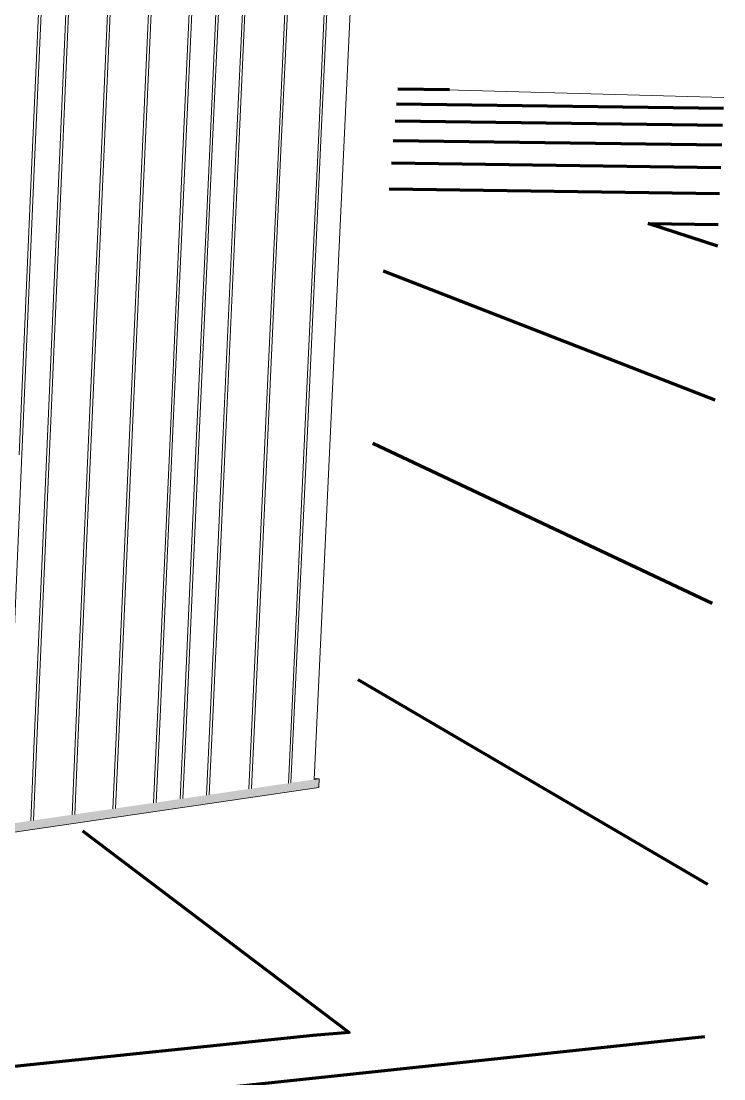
# Model space of a CAD drawing. Header units: inches. Extents: x 5690 to 5695, y -585 to 907.
# Drawn here: x 5691.0867 to 5691.1762, y 906.9924 to 907.1269 of the extents above; entities that cross this region are included whole.
import ezdxf

# ---------------------------------------------------------------- set-up
doc = ezdxf.new("R2010")
doc.units = ezdxf.units.IN
doc.header["$MEASUREMENT"] = 0
for name, color, linetype, lineweight in [('A-CLNG', 13, 'Continuous', 13), ('A-WALL-PATT-1', 111, 'Continuous', 9), ('C-TOPO', 7, 'Continuous', 9), ('C-TOPO-MAJR', 7, 'Continuous', 70), ('I-WALL', 2, 'Continuous', 13), ('I-WALL-1', 2, 'Continuous', 9)]:
    doc.layers.add(name, color=color, linetype=linetype, lineweight=lineweight)

# ---------------------------------------------------------------- blocks, each defined once
blk = doc.blocks.new('FP_3-3D View 1')
at = {"layer": 'A-WALL-PATT-1'}
for p, q in [((5691.11953, 907.11135), (5691.12121, 907.1478)), ((5691.11985, 907.11137), (5691.12154, 907.14781)), ((5691.12457, 907.11173), (5691.12626, 907.14802)), ((5691.12489, 907.11175), (5691.12658, 907.14804)), ((5691.08812, 907.10895), (5691.08974, 907.14637)), ((5691.08846, 907.10898), (5691.09008, 907.14638)), ((5691.09163, 907.10922), (5691.09326, 907.14653)), ((5691.09197, 907.10924), (5691.09359, 907.14654)), ((5691.09691, 907.10962), (5691.09855, 907.14677)), ((5691.09725, 907.10965), (5691.09889, 907.14678)), ((5691.10215, 907.11002), (5691.1038, 907.14701)), ((5691.10248, 907.11004), (5691.10413, 907.14702)), ((5691.10734, 907.11042), (5691.109, 907.14724)), ((5691.10767, 907.11044), (5691.10933, 907.14726)), ((5691.11074, 907.11067), (5691.1124, 907.1474)), ((5691.11107, 907.1107), (5691.11273, 907.14741)), ((5691.11412, 907.11093), (5691.11579, 907.14755)), ((5691.11444, 907.11096), (5691.11612, 907.14756)), ((5691.11786, 907.07514), (5691.11953, 907.11135)), ((5691.11818, 907.07517), (5691.11985, 907.11137)), ((5691.11953, 907.11135), (5691.11953, 907.11135)), ((5691.11985, 907.11137), (5691.11985, 907.11137)), ((5691.12289, 907.07567), (5691.12457, 907.11173)), ((5691.12321, 907.07571), (5691.12489, 907.11175)), ((5691.12457, 907.11173), (5691.12457, 907.11173)), ((5691.12489, 907.11175), (5691.12489, 907.11175)), ((5691.10051, 907.07328), (5691.10215, 907.11002)), ((5691.10084, 907.07332), (5691.10248, 907.11004)), ((5691.10215, 907.11002), (5691.10215, 907.11002)), ((5691.10248, 907.11004), (5691.10248, 907.11004)), ((5691.10569, 907.07384), (5691.10734, 907.11042)), ((5691.10602, 907.07387), (5691.10767, 907.11044)), ((5691.10734, 907.11042), (5691.10734, 907.11042)), ((5691.10767, 907.11044), (5691.10767, 907.11044)), ((5691.10908, 907.0742), (5691.11074, 907.11067)), ((5691.10941, 907.07423), (5691.11107, 907.1107)), ((5691.11074, 907.11067), (5691.11074, 907.11067)), ((5691.11107, 907.1107), (5691.11107, 907.1107)), ((5691.11246, 907.07456), (5691.11412, 907.11093)), ((5691.11278, 907.07459), (5691.11444, 907.11096)), ((5691.11412, 907.11093), (5691.11412, 907.11093)), ((5691.11444, 907.11096), (5691.11444, 907.11096)), ((5691.08651, 907.07178), (5691.08812, 907.10895)), ((5691.08685, 907.07182), (5691.08846, 907.10898)), ((5691.08812, 907.10895), (5691.08812, 907.10895)), ((5691.08846, 907.10898), (5691.08846, 907.10898)), ((5691.09001, 907.07216), (5691.09163, 907.10922)), ((5691.09035, 907.07219), (5691.09197, 907.10924)), ((5691.09163, 907.10922), (5691.09163, 907.10922)), ((5691.09197, 907.10924), (5691.09197, 907.10924)), ((5691.09528, 907.07272), (5691.09691, 907.10962)), ((5691.09562, 907.07276), (5691.09725, 907.10965)), ((5691.09691, 907.10962), (5691.09691, 907.10962)), ((5691.09725, 907.10965), (5691.09725, 907.10965)), ((5691.1162, 907.03917), (5691.11786, 907.07514)), ((5691.11652, 907.03921), (5691.11818, 907.07517)), ((5691.11786, 907.07514), (5691.11786, 907.07514)), ((5691.11818, 907.07517), (5691.11818, 907.07517)), ((5691.12122, 907.03986), (5691.12289, 907.07567)), ((5691.12154, 907.0399), (5691.12321, 907.07571)), ((5691.12289, 907.07567), (5691.12289, 907.07567)), ((5691.12321, 907.07571), (5691.12321, 907.07571)), ((5691.10405, 907.0375), (5691.10569, 907.07384)), ((5691.10438, 907.03754), (5691.10602, 907.07387)), ((5691.10569, 907.07384), (5691.10569, 907.07384)), ((5691.10602, 907.07387), (5691.10602, 907.07387)), ((5691.10744, 907.03796), (5691.10908, 907.0742)), ((5691.10777, 907.03801), (5691.10941, 907.07423)), ((5691.10908, 907.0742), (5691.10908, 907.0742)), ((5691.10941, 907.07423), (5691.10941, 907.07423)), ((5691.11081, 907.03843), (5691.11246, 907.07456)), ((5691.11113, 907.03847), (5691.11278, 907.07459)), ((5691.11246, 907.07456), (5691.11246, 907.07456)), ((5691.11278, 907.07459), (5691.11278, 907.07459)), ((5691.09367, 907.03607), (5691.09528, 907.07272)), ((5691.094, 907.03612), (5691.09562, 907.07276)), ((5691.09528, 907.07272), (5691.09528, 907.07272)), ((5691.09562, 907.07276), (5691.09562, 907.07276)), ((5691.09888, 907.03679), (5691.10051, 907.07328)), ((5691.09921, 907.03684), (5691.10084, 907.07332)), ((5691.10051, 907.07328), (5691.10051, 907.07328)), ((5691.10084, 907.07332), (5691.10084, 907.07332)), ((5691.08525, 907.03492), (5691.08685, 907.07182)), ((5691.08685, 907.07182), (5691.08685, 907.07182)), ((5691.0884, 907.03535), (5691.09001, 907.07216)), ((5691.08874, 907.0354), (5691.09035, 907.07219)), ((5691.09001, 907.07216), (5691.09001, 907.07216)), ((5691.09035, 907.07219), (5691.09035, 907.07219)), ((5691.11574, 907.02928), (5691.1162, 907.03917)), ((5691.11606, 907.02933), (5691.11652, 907.03921)), ((5691.1162, 907.03917), (5691.1162, 907.03917)), ((5691.11652, 907.03921), (5691.11652, 907.03921)), ((5691.12076, 907.03001), (5691.12122, 907.03986)), ((5691.12108, 907.03006), (5691.12154, 907.0399)), ((5691.12122, 907.03986), (5691.12122, 907.03986)), ((5691.12154, 907.0399), (5691.12154, 907.0399)), ((5691.1036, 907.02751), (5691.10405, 907.0375)), ((5691.10393, 907.02756), (5691.10438, 907.03754)), ((5691.10405, 907.0375), (5691.10405, 907.0375)), ((5691.10438, 907.03754), (5691.10438, 907.03754)), ((5691.10699, 907.02801), (5691.10744, 907.03796)), ((5691.10731, 907.02805), (5691.10777, 907.03801)), ((5691.10744, 907.03796), (5691.10744, 907.03796)), ((5691.10777, 907.03801), (5691.10777, 907.03801)), ((5691.11035, 907.0285), (5691.11081, 907.03843)), ((5691.11068, 907.02854), (5691.11113, 907.03847)), ((5691.11081, 907.03843), (5691.11081, 907.03843)), ((5691.11113, 907.03847), (5691.11113, 907.03847)), ((5691.09322, 907.026), (5691.09367, 907.03607)), ((5691.09356, 907.02605), (5691.094, 907.03612)), ((5691.09367, 907.03607), (5691.09367, 907.03607)), ((5691.094, 907.03612), (5691.094, 907.03612)), ((5691.09843, 907.02676), (5691.09888, 907.03679)), ((5691.09877, 907.02681), (5691.09921, 907.03684)), ((5691.09888, 907.03679), (5691.09888, 907.03679)), ((5691.09921, 907.03684), (5691.09921, 907.03684)), ((5691.08796, 907.02523), (5691.0884, 907.03535)), ((5691.0883, 907.02528), (5691.08874, 907.0354)), ((5691.0884, 907.03535), (5691.0884, 907.03535)), ((5691.08874, 907.0354), (5691.08874, 907.0354))]:
    blk.add_line(p, q, dxfattribs=at)

msp = doc.modelspace()

# ---------------------------------------------------------------- hatches: boundary and pattern name
at = {"layer": 'A-CLNG'}
msp.add_hatch(color=256, dxfattribs=at).paths.add_polyline_path([(5690.85801, 906.99039), (5691.12463, 907.02947), (5691.12468, 907.03058), (5690.85804, 906.99175), (5690.85801, 906.9904)], flags=0)

# ---------------------------------------------------------------- linework, layer by layer
for p, q in [((5691.12468, 907.03058), (5691.12406, 907.03066)), ((5691.12463, 907.02947), (5690.85801, 906.99039)), ((5691.12405, 907.03049), (5691.12468, 907.03058)), ((5691.12463, 907.02947), (5691.12468, 907.03058))]:
    msp.add_line(p, q, dxfattribs=at)
at = {"layer": 'C-TOPO'}
msp.add_line((5691.17618, 907.1172), (5691.13471, 907.11837), dxfattribs=at)
at = {"layer": 'C-TOPO-MAJR'}
for p, q in [((5691.14125, 907.11819), (5691.1347, 907.11827)), ((5691.17612, 907.11583), (5691.13453, 907.11636)), ((5691.17602, 907.11365), (5691.13433, 907.11419)), ((5691.13411, 907.11172), (5691.17591, 907.11117)), ((5691.13386, 907.10889), (5691.17578, 907.10831)), ((5691.13357, 907.10558), (5691.17563, 907.10498)), ((5691.1754, 907.09832), (5691.16655, 907.1012)), ((5691.16655, 907.1012), (5691.17546, 907.10107)), ((5691.17509, 907.07874), (5691.13287, 907.09511)), ((5691.17469, 907.05287), (5691.13151, 907.07319)), ((5691.17413, 907.01712), (5691.12965, 907.04315)), ((5691.12388, 906.99791), (5691.08462, 906.99384)), ((5691.0899, 906.98888), (5691.17377, 906.99782))]:
    msp.add_line(p, q, dxfattribs=at)
msp.add_polyline3d([(5691.09454, 907.02394, 0), (5691.1285, 906.99831, 0), (5691.12388, 906.99791, 0)], dxfattribs=at)
at = {"layer": 'I-WALL'}
msp.add_line((5691.12405, 907.03049), (5691.13339, 907.22956), dxfattribs=at)

# ---------------------------------------------------------------- block references
at = {"layer": 'I-WALL-1'}
msp.add_blockref('FP_3-3D View 1', (0, 0), dxfattribs=at)

doc.saveas('drawing.dxf')
